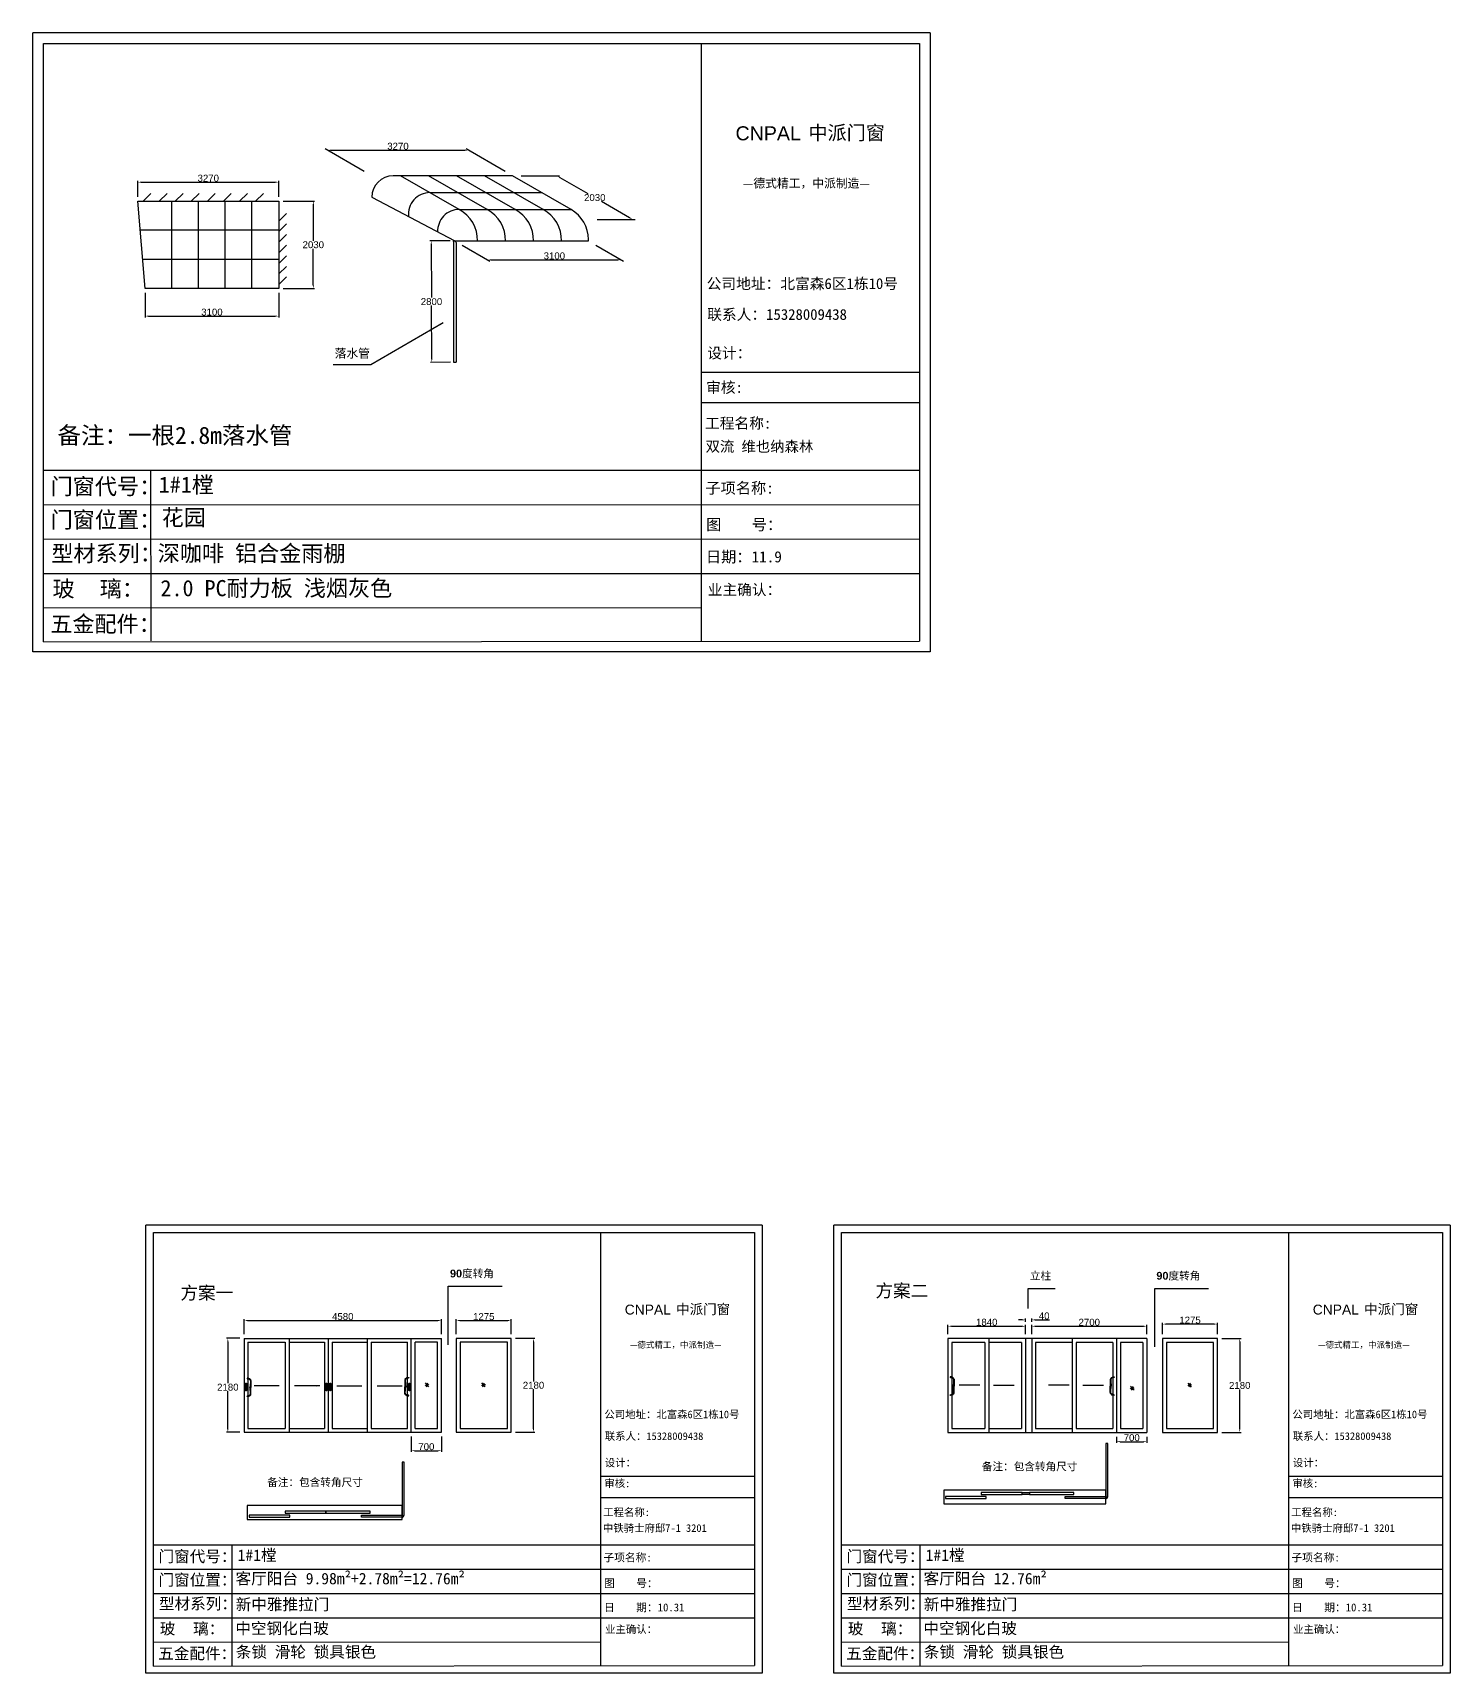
# Model space of a CAD drawing. Header units: inches. Extents: x -138455 to 599497, y -747149 to 13167.
# Drawn here: x 369851 to 402747, y -432938 to -394852 of the extents above; entities that cross this region are included whole.
import ezdxf

# ---------------------------------------------------------------- set-up
doc = ezdxf.new("R2010")
doc.units = ezdxf.units.IN
doc.header["$MEASUREMENT"] = 0
doc.header["$PDMODE"] = 35
doc.header["$PDSIZE"] = -3
doc.layers.add('0 @ 1', color=7, linetype='Continuous')
doc.styles.add('Annotative', font='arialbd.ttf')
doc.styles.add('MtXpl_', font='')
doc.styles.get("Standard").update_dxf_attribs({"font": 'arial.ttf'})
doc.styles.get('MtXpl_').set_extended_font_data('SimSun')
doc.dimstyles.get("Standard").update_dxf_attribs({"dimtxt": 80, "dimasz": 70, "dimexe": 40, "dimexo": 80, "dimgap": 0, "dimtad": 1, "dimtih": 1, "dimtoh": 1, "dimdec": 0, "dimzin": 0, "dimdsep": 46, "dimtxsty": 'Standard', "dimcen": 0.09, "dimadec": 0, "dimazin": 0, "dimtfac": 1, "dimtdec": 0, "dimtofl": 0, "dimtmove": 0, "dimatfit": 3, "dimfxl": 0, "dimtolj": 1, "dimtzin": 0, "dimarcsym": 0})

# ---------------------------------------------------------------- blocks, each defined once
blk = doc.blocks.new('*D2126')
at = {"color": 0, "lineweight": -2, "transparency": 16777216}
for p, q in [((374755, -425063), (374755, -424720)), ((374835, -424750), (379255, -424750)), ((379335, -425063), (379335, -424720))]:
    blk.add_line(p, q, dxfattribs=at)
at = {"color": 0, "transparency": 16777216}
for points in [[(374835, -424736), (374835, -424763), (374755, -424750)], [(379255, -424736), (379255, -424763), (379335, -424750)]]:
    blk.add_solid(points, dxfattribs=at)
at = {"layer": 'Defpoints', "color": 0, "transparency": 16777216}
for p in [(379335, -424750), (374755, -425163), (379335, -425163)]:
    blk.add_point(p, dxfattribs=at)
at = {"color": 0, "transparency": 16777216, "insert": (377045, -424658), "char_height": 160, "attachment_point": 5}
blk.add_mtext('\\A1;4580', dxfattribs=at)
blk = doc.blocks.new('*D2127')
at = {"color": 0, "lineweight": -2, "transparency": 16777216}
for p, q in [((374655, -425163), (374347, -425163)), ((374377, -425243), (374377, -426206)), ((374377, -427263), (374377, -426389)), ((374655, -427343), (374347, -427343))]:
    blk.add_line(p, q, dxfattribs=at)
at = {"color": 0, "transparency": 16777216}
for points in [[(374364, -425243), (374391, -425243), (374377, -425163)], [(374364, -427263), (374391, -427263), (374377, -427343)]]:
    blk.add_solid(points, dxfattribs=at)
at = {"layer": 'Defpoints', "color": 0, "transparency": 16777216}
for p in [(374755, -425163), (374377, -427343), (374755, -427343)]:
    blk.add_point(p, dxfattribs=at)
at = {"color": 0, "transparency": 16777216, "insert": (374377, -426298), "char_height": 160, "attachment_point": 5}
blk.add_mtext('\\A1;2180', dxfattribs=at)
blk = doc.blocks.new('*D2128')
at = {"color": 0, "lineweight": -2, "transparency": 16777216}
for p, q in [((378635, -427443), (378635, -427802)), ((379335, -427443), (379335, -427802)), ((378715, -427772), (379255, -427772))]:
    blk.add_line(p, q, dxfattribs=at)
at = {"color": 0, "transparency": 16777216}
for points in [[(378715, -427759), (378715, -427785), (378635, -427772)], [(379255, -427759), (379255, -427785), (379335, -427772)]]:
    blk.add_solid(points, dxfattribs=at)
at = {"layer": 'Defpoints', "color": 0, "transparency": 16777216}
for p in [(378635, -427343), (379335, -427343), (379335, -427772)]:
    blk.add_point(p, dxfattribs=at)
at = {"color": 0, "transparency": 16777216, "insert": (378985, -427680), "char_height": 160, "attachment_point": 5}
blk.add_mtext('\\A1;700', dxfattribs=at)
blk = doc.blocks.new('123as')
at = {"color": 0}
for p, q in [((90189, 51387), (90252, 51462)), ((90194, 51330), (90312, 51470)), ((90251, 51335), (90314, 51410))]:
    blk.add_line(p, q, dxfattribs=at)
blk = doc.blocks.new('*D2129')
at = {"color": 0, "lineweight": -2, "transparency": 16777216}
for p, q in [((391091, -425067), (391091, -424852)), ((391171, -424882), (392811, -424882)), ((392891, -425067), (392891, -424852))]:
    blk.add_line(p, q, dxfattribs=at)
at = {"color": 0, "transparency": 16777216}
for points in [[(391171, -424869), (391171, -424895), (391091, -424882)], [(392811, -424869), (392811, -424895), (392891, -424882)]]:
    blk.add_solid(points, dxfattribs=at)
at = {"layer": 'Defpoints', "color": 0, "transparency": 16777216}
for p in [(392891, -424882), (391091, -425167), (392891, -425167)]:
    blk.add_point(p, dxfattribs=at)
at = {"color": 0, "transparency": 16777216, "insert": (391991, -424790), "char_height": 160, "attachment_point": 5}
blk.add_mtext('\\A1;1840', dxfattribs=at)
blk = doc.blocks.new('*D2130')
at = {"color": 0, "lineweight": -2, "transparency": 16777216}
for p, q in [((393036, -425067), (393036, -424852)), ((393116, -424882), (395626, -424882)), ((395706, -425067), (395706, -424852))]:
    blk.add_line(p, q, dxfattribs=at)
at = {"color": 0, "transparency": 16777216}
for points in [[(393116, -424869), (393116, -424895), (393036, -424882)], [(395626, -424869), (395626, -424895), (395706, -424882)]]:
    blk.add_solid(points, dxfattribs=at)
at = {"layer": 'Defpoints', "color": 0, "transparency": 16777216}
for p in [(395706, -424882), (393036, -425167), (395706, -425167)]:
    blk.add_point(p, dxfattribs=at)
at = {"color": 0, "transparency": 16777216, "insert": (394371, -424790), "char_height": 160, "attachment_point": 5}
blk.add_mtext('\\A1;2700', dxfattribs=at)
blk = doc.blocks.new('123hhh')
for centre, radius, start, end in [((280724, -83285), 15, 176.7622, 183.2378), ((280706, -83231), 10, 16.4502, 30.1514), ((280706, -83339), 10, 329.8486, 343.5498)]:
    blk.add_arc(centre, radius, start, end)
for points, knots in [([(280692, -83211), (280689, -83211), (280685, -83210), (280685, -83215), (280690, -83217), (280696, -83217), (280704, -83219), (280711, -83226), (280713, -83239), (280712, -83254), (280711, -83268), (280709, -83277), (280709, -83282), (280709, -83284)], [0, 0, 0, 0, 6.082763, 8.582763, 11.318747, 19.461781, 26.725965, 36.438119, 46.233865, 64.642794, 80.276332, 88.205882, 94.390611, 94.390611, 94.390611, 94.390611]), ([(280692, -83359), (280689, -83359), (280685, -83360), (280685, -83355), (280690, -83353), (280696, -83353), (280704, -83351), (280711, -83344), (280713, -83331), (280712, -83316), (280711, -83302), (280709, -83293), (280709, -83288), (280709, -83286)], [0, 0, 0, 0, 6.082763, 8.582763, 11.318747, 19.461781, 26.725965, 36.438119, 46.233865, 64.642794, 80.276332, 88.205882, 94.390611, 94.390611, 94.390611, 94.390611]), ([(280715, -83226), (280712, -83222), (280707, -83214), (280697, -83212), (280692, -83211)], [0.93741, 0.93741, 0.93741, 0.93741, 13.606526, 29.417915, 29.417915, 29.417915, 29.417915]), ([(280716, -83229), (280716, -83230), (280717, -83234), (280717, -83249), (280717, -83266), (280717, -83280), (280717, -83285)], [1.197256, 1.197256, 1.197256, 1.197256, 5.358743, 14.155697, 44.084834, 57.684594, 57.684594, 57.684594, 57.684594]), ([(280716, -83341), (280716, -83340), (280717, -83336), (280717, -83321), (280717, -83304), (280717, -83290), (280717, -83285)], [1.197256, 1.197256, 1.197256, 1.197256, 5.358743, 14.155697, 44.084834, 57.684594, 57.684594, 57.684594, 57.684594]), ([(280715, -83344), (280712, -83348), (280707, -83356), (280697, -83358), (280692, -83359)], [0.93741, 0.93741, 0.93741, 0.93741, 13.606526, 29.417915, 29.417915, 29.417915, 29.417915])]:
    blk.add_open_spline(points, degree=3, knots=knots)
blk = doc.blocks.new('*D2131')
at = {"color": 0, "lineweight": -2, "transparency": 16777216}
for p, q in [((381055, -425163), (381502, -425163)), ((381472, -425243), (381472, -426162)), ((381472, -427263), (381472, -426345)), ((381055, -427343), (381502, -427343))]:
    blk.add_line(p, q, dxfattribs=at)
at = {"color": 0, "transparency": 16777216}
for points in [[(381459, -425243), (381485, -425243), (381472, -425163)], [(381459, -427263), (381485, -427263), (381472, -427343)]]:
    blk.add_solid(points, dxfattribs=at)
at = {"layer": 'Defpoints', "color": 0, "transparency": 16777216}
for p in [(380955, -425163), (380955, -427343), (381472, -427343)]:
    blk.add_point(p, dxfattribs=at)
at = {"color": 0, "transparency": 16777216, "insert": (381472, -426253), "char_height": 160, "attachment_point": 5}
blk.add_mtext('\\A1;2180', dxfattribs=at)
blk = doc.blocks.new('*D2132')
at = {"color": 0, "lineweight": -2, "transparency": 16777216}
for p, q in [((379680, -425063), (379680, -424720)), ((379760, -424750), (380875, -424750)), ((380955, -425063), (380955, -424720))]:
    blk.add_line(p, q, dxfattribs=at)
at = {"color": 0, "transparency": 16777216}
for points in [[(379760, -424736), (379760, -424763), (379680, -424750)], [(380875, -424736), (380875, -424763), (380955, -424750)]]:
    blk.add_solid(points, dxfattribs=at)
at = {"layer": 'Defpoints', "color": 0, "transparency": 16777216}
for p in [(380955, -424750), (379680, -425163), (380955, -425163)]:
    blk.add_point(p, dxfattribs=at)
at = {"color": 0, "transparency": 16777216, "insert": (380318, -424658), "char_height": 160, "attachment_point": 5}
blk.add_mtext('\\A1;1275', dxfattribs=at)
blk = doc.blocks.new('*D2133')
at = {"color": 0, "lineweight": -2, "transparency": 16777216}
for p, q in [((397446, -425167), (397893, -425167)), ((397863, -425247), (397863, -426165)), ((397863, -427267), (397863, -426349)), ((397446, -427347), (397893, -427347))]:
    blk.add_line(p, q, dxfattribs=at)
at = {"color": 0, "transparency": 16777216}
for points in [[(397850, -425247), (397876, -425247), (397863, -425167)], [(397850, -427267), (397876, -427267), (397863, -427347)]]:
    blk.add_solid(points, dxfattribs=at)
at = {"layer": 'Defpoints', "color": 0, "transparency": 16777216}
for p in [(397346, -425167), (397346, -427347), (397863, -427347)]:
    blk.add_point(p, dxfattribs=at)
at = {"color": 0, "transparency": 16777216, "insert": (397863, -426257), "char_height": 160, "attachment_point": 5}
blk.add_mtext('\\A1;2180', dxfattribs=at)
blk = doc.blocks.new('*D2134')
at = {"color": 0, "lineweight": -2, "transparency": 16777216}
for p, q in [((396071, -425067), (396071, -424803)), ((397266, -424833), (396151, -424833)), ((397346, -425067), (397346, -424803))]:
    blk.add_line(p, q, dxfattribs=at)
at = {"color": 0, "transparency": 16777216}
for points in [[(396151, -424820), (396151, -424846), (396071, -424833)], [(397266, -424820), (397266, -424846), (397346, -424833)]]:
    blk.add_solid(points, dxfattribs=at)
at = {"layer": 'Defpoints', "color": 0, "transparency": 16777216}
for p in [(396071, -424833), (396071, -425167), (397346, -425167)]:
    blk.add_point(p, dxfattribs=at)
at = {"color": 0, "transparency": 16777216, "insert": (396709, -424741), "char_height": 160, "attachment_point": 5}
blk.add_mtext('\\A1;1275', dxfattribs=at)
blk = doc.blocks.new('*D2135')
at = {"color": 0, "lineweight": -2, "transparency": 16777216}
for p, q in [((395006, -427447), (395006, -427593)), ((395086, -427563), (395626, -427563)), ((395706, -427447), (395706, -427593))]:
    blk.add_line(p, q, dxfattribs=at)
at = {"color": 0, "transparency": 16777216}
for points in [[(395086, -427549), (395086, -427576), (395006, -427563)], [(395626, -427549), (395626, -427576), (395706, -427563)]]:
    blk.add_solid(points, dxfattribs=at)
at = {"layer": 'Defpoints', "color": 0, "transparency": 16777216}
for p in [(395006, -427347), (395706, -427347), (395706, -427563)]:
    blk.add_point(p, dxfattribs=at)
at = {"color": 0, "transparency": 16777216, "insert": (395356, -427471), "char_height": 160, "attachment_point": 5}
blk.add_mtext('\\A1;700', dxfattribs=at)
blk = doc.blocks.new('*D2136')
at = {"color": 0, "lineweight": -2, "transparency": 16777216}
for p, q in [((392811, -424735), (392731, -424735)), ((392891, -424782), (392891, -424705)), ((393036, -424782), (393036, -424705)), ((393116, -424735), (393451, -424735))]:
    blk.add_line(p, q, dxfattribs=at)
at = {"color": 0, "transparency": 16777216}
for points in [[(392811, -424721), (392811, -424748), (392891, -424735)], [(393116, -424721), (393116, -424748), (393036, -424735)]]:
    blk.add_solid(points, dxfattribs=at)
at = {"layer": 'Defpoints', "color": 0, "transparency": 16777216}
for p in [(392891, -424882), (393036, -424735), (393036, -424882)]:
    blk.add_point(p, dxfattribs=at)
at = {"color": 0, "transparency": 16777216, "insert": (393324, -424643), "char_height": 160, "attachment_point": 5}
blk.add_mtext('\\A1;40', dxfattribs=at)
blk = doc.blocks.new('*D2165')
at = {"color": 0, "lineweight": -2, "transparency": 16777216}
for p, q in [((379819, -399785), (380458, -400154)), ((382919, -399785), (383558, -400154)), ((380486, -400124), (383426, -400124))]:
    blk.add_line(p, q, dxfattribs=at)
at = {"color": 0, "transparency": 16777216}
for points in [[(380486, -400111), (380486, -400137), (380406, -400124)], [(383426, -400111), (383426, -400137), (383506, -400124)]]:
    blk.add_solid(points, dxfattribs=at)
at = {"layer": 'Defpoints', "color": 0, "transparency": 16777216}
for p in [(379646, -399685), (382746, -399685), (383506, -400124)]:
    blk.add_point(p, dxfattribs=at)
at = {"color": 0, "transparency": 16777216, "insert": (381956, -400032), "char_height": 160, "attachment_point": 5}
blk.add_mtext('\\A1;3100', dxfattribs=at)
blk = doc.blocks.new('*D2166')
at = {"color": 0, "lineweight": -2, "transparency": 16777216}
for p, q in [((381188, -398170), (382075, -398170)), ((382084, -398210), (382735, -398586)), ((383703, -399145), (383053, -398770)), ((382946, -399185), (383833, -399185))]:
    blk.add_line(p, q, dxfattribs=at)
at = {"color": 0, "transparency": 16777216}
for points in [[(382091, -398199), (382077, -398222), (382015, -398170)], [(383710, -399134), (383697, -399157), (383773, -399185)]]:
    blk.add_solid(points, dxfattribs=at)
at = {"layer": 'Defpoints', "color": 0, "transparency": 16777216}
for p in [(380988, -398170), (382015, -398170), (382746, -399185)]:
    blk.add_point(p, dxfattribs=at)
at = {"color": 0, "transparency": 16777216, "insert": (382894, -398678), "char_height": 160, "attachment_point": 5}
blk.add_mtext('\\A1;2030', dxfattribs=at)
blk = doc.blocks.new('*D2167')
at = {"color": 0, "lineweight": -2, "transparency": 16777216}
for p, q in [((377545, -398070), (376640, -397548)), ((376771, -397578), (379881, -397578)), ((380815, -398070), (379910, -397548))]:
    blk.add_line(p, q, dxfattribs=at)
at = {"color": 0, "transparency": 16777216}
for points in [[(376771, -397564), (376771, -397591), (376691, -397578)], [(379881, -397564), (379881, -397591), (379961, -397578)]]:
    blk.add_solid(points, dxfattribs=at)
at = {"layer": 'Defpoints', "color": 0, "transparency": 16777216}
for p in [(379961, -397578), (377718, -398170), (380988, -398170)]:
    blk.add_point(p, dxfattribs=at)
at = {"color": 0, "transparency": 16777216, "insert": (378326, -397486), "char_height": 160, "attachment_point": 5}
blk.add_mtext('\\A1;3270', dxfattribs=at)
blk = doc.blocks.new('*D2168')
at = {"color": 0, "lineweight": -2, "transparency": 16777216}
for p, q in [((379535, -399680), (379068, -399682)), ((379098, -399762), (379104, -401001)), ((379110, -402424), (379105, -401185)), ((379548, -402502), (379081, -402504))]:
    blk.add_line(p, q, dxfattribs=at)
at = {"color": 0, "transparency": 16777216}
for points in [[(379111, -399762), (379085, -399762), (379098, -399682)], [(379124, -402424), (379097, -402424), (379111, -402504)]]:
    blk.add_solid(points, dxfattribs=at)
at = {"layer": 'Defpoints', "color": 0, "transparency": 16777216}
for p in [(379635, -399679), (379111, -402504), (379648, -402502)]:
    blk.add_point(p, dxfattribs=at)
at = {"color": 0, "transparency": 16777216, "insert": (379104, -401093), "char_height": 160, "attachment_point": 5}
blk.add_mtext('\\A1;2800', dxfattribs=at)
blk = doc.blocks.new('*D2169')
at = {"color": 0, "lineweight": -2, "transparency": 16777216}
for p, q in [((372288, -398658), (372288, -398290)), ((372368, -398320), (375478, -398320)), ((375558, -398658), (375558, -398290))]:
    blk.add_line(p, q, dxfattribs=at)
at = {"color": 0, "transparency": 16777216}
for points in [[(372368, -398307), (372368, -398333), (372288, -398320)], [(375478, -398307), (375478, -398333), (375558, -398320)]]:
    blk.add_solid(points, dxfattribs=at)
at = {"layer": 'Defpoints', "color": 0, "transparency": 16777216}
for p in [(375558, -398320), (372288, -398758), (375558, -398758)]:
    blk.add_point(p, dxfattribs=at)
at = {"color": 0, "transparency": 16777216, "insert": (373923, -398228), "char_height": 160, "attachment_point": 5}
blk.add_mtext('\\A1;3270', dxfattribs=at)
blk = doc.blocks.new('*D2170')
at = {"color": 0, "lineweight": -2, "transparency": 16777216}
for p, q in [((375658, -398758), (376391, -398758)), ((376361, -398838), (376361, -399682)), ((376361, -400708), (376361, -399865)), ((375658, -400788), (376391, -400788))]:
    blk.add_line(p, q, dxfattribs=at)
at = {"color": 0, "transparency": 16777216}
for points in [[(376348, -398838), (376375, -398838), (376361, -398758)], [(376348, -400708), (376375, -400708), (376361, -400788)]]:
    blk.add_solid(points, dxfattribs=at)
at = {"layer": 'Defpoints', "color": 0, "transparency": 16777216}
for p in [(375558, -398758), (375558, -400788), (376361, -400788)]:
    blk.add_point(p, dxfattribs=at)
at = {"color": 0, "transparency": 16777216, "insert": (376361, -399773), "char_height": 160, "attachment_point": 5}
blk.add_mtext('\\A1;2030', dxfattribs=at)
blk = doc.blocks.new('*D2171')
at = {"color": 0, "lineweight": -2, "transparency": 16777216}
for p, q in [((372458, -400888), (372458, -401459)), ((375558, -400888), (375558, -401459)), ((372538, -401429), (375478, -401429))]:
    blk.add_line(p, q, dxfattribs=at)
at = {"color": 0, "transparency": 16777216}
for points in [[(372538, -401416), (372538, -401443), (372458, -401429)], [(375478, -401416), (375478, -401443), (375558, -401429)]]:
    blk.add_solid(points, dxfattribs=at)
at = {"layer": 'Defpoints', "color": 0, "transparency": 16777216}
for p in [(372458, -400788), (375558, -400788), (375558, -401429)]:
    blk.add_point(p, dxfattribs=at)
at = {"color": 0, "transparency": 16777216, "insert": (374008, -401337), "char_height": 160, "attachment_point": 5}
blk.add_mtext('\\A1;3100', dxfattribs=at)

msp = doc.modelspace()

# ---------------------------------------------------------------- linework, layer by layer
for p, q in [((390679.2, -394851.7), (369851, -394851.7)), ((369851, -409226.2), (369851, -394851.7)), ((390679.2, -394851.7), (390679.2, -409226.2)), ((370101.6, -395101.4), (390429.5, -395101.4)), ((370101.6, -408989.8), (370101.6, -395101.4)), ((385360.2, -395101.4), (385360.2, -408976.7)), ((390429.5, -395101.4), (390429.5, -408975.8)), ((380988, -398170.3), (378218, -398170.3)), ((379746.1, -398954.4), (378388, -398170.3)), ((380396.1, -398954.4), (379038, -398170.3)), ((381046.1, -398954.4), (379688, -398170.3)), ((381696.1, -398954.4), (380338, -398170.3)), ((382346.1, -398954.4), (380988, -398170.3)), ((372287.9, -398758.3), (375557.9, -398758.3)), ((372457.9, -400788.3), (372287.9, -398758.3)), ((372411, -398758.3), (372592.3, -398581)), ((372784, -398758.3), (372965.3, -398581)), ((373077.9, -400788.3), (373077.9, -398758.3)), ((373157, -398758.3), (373338.3, -398581)), ((373530, -398758.3), (373711.3, -398581)), ((373697.9, -400788.3), (373697.9, -398758.3)), ((373903, -398758.3), (374084.3, -398581)), ((374275.9, -398758.3), (374457.2, -398581)), ((374317.9, -400788.3), (374317.9, -398758.3)), ((374648.9, -398758.3), (374830.2, -398581)), ((374937.9, -400788.3), (374937.9, -398758.3)), ((375021.9, -398758.3), (375203.2, -398581)), ((375557.9, -398758.3), (375557.9, -400788.3)), ((377718, -398670.3), (379646.1, -399685.3)), ((379067.1, -398562.3), (381667.1, -398562.3)), ((375557.9, -399221.2), (375739.2, -399043.9)), ((379746.1, -398954.4), (382346.1, -398954.4)), ((375557.9, -399435), (372344.6, -399435)), ((375557.9, -399467.2), (375739.2, -399289.9)), ((375557.9, -399713.2), (375739.2, -399535.9)), ((375557.9, -399959.2), (375739.2, -399781.9)), ((379617.7, -399701.8), (379617.7, -402501.8)), ((379646.1, -399685.3), (382746.1, -399685.3)), ((379678.5, -399749.2), (379678.5, -402501.8)), ((382746.1, -399685.3), (382746.1, -399647.2)), ((375557.9, -400111.7), (372401.3, -400111.7)), ((375557.9, -400205.2), (375739.2, -400027.9)), ((375557.9, -400451.2), (375739.2, -400273.9)), ((375557.9, -400697.2), (375739.2, -400519.9)), ((375557.9, -400788.3), (372457.9, -400788.3)), ((379617.7, -402501.8), (379678.5, -402501.8)), ((385360.2, -402731.1), (390429.5, -402731.1)), ((385360.2, -403433.2), (390429.5, -403433.2)), ((370099, -405007.4), (390429.5, -405007.4)), ((372585.6, -405007.4), (372586.8, -408971.9)), ((370099.6, -405807.3), (390429.5, -405801.9)), ((370100.1, -406607.4), (390429.5, -406601.9)), ((370100.6, -407408), (390429.5, -407408)), ((370101.1, -408202), (385360.2, -408194.9)), ((370101.6, -408989.8), (390429.5, -408975.8)), ((390679.2, -409226.2), (369851, -409226.2)), ((386778.7, -422532), (372474.9, -422532)), ((372474.9, -432937.7), (372474.9, -422532)), ((372651.8, -422708.2), (386602.4, -422708.2)), ((372651.8, -432770.9), (372651.8, -422708.2)), ((383024.4, -422708.2), (383024.4, -432761.6)), ((386602.4, -422708.2), (386602.4, -432761)), ((386778.7, -422532), (386778.7, -432937.7)), ((402747.3, -422532), (388443.5, -422532)), ((388443.5, -432937.7), (388443.5, -422532)), ((388620.4, -422708.2), (402571, -422708.2)), ((388620.4, -432770.9), (388620.4, -422708.2)), ((398993, -422708.2), (398993, -432761.6)), ((402571, -422708.2), (402571, -432761)), ((402747.3, -422532), (402747.3, -432937.7)), ((374754.8, -425163.3), (374754.8, -427343.3)), ((374754.8, -425163.3), (379334.8, -425163.3)), ((374844.8, -425253.3), (375711, -425253.3)), ((374844.8, -425253.3), (374844.8, -427253.3)), ((375711, -425253.3), (375711, -427253.3)), ((375801, -425163.3), (375801, -427343.3)), ((375801, -425253.3), (376617.3, -425253.3)), ((376617.3, -425253.3), (376617.3, -427253.3)), ((376707.3, -425163.3), (376707.3, -427343.3)), ((376797.3, -425253.3), (376797.3, -427253.3)), ((376797.3, -425253.3), (377613.5, -425253.3)), ((377613.5, -425163.3), (377613.5, -427343.3)), ((377703.5, -425253.3), (377703.5, -427253.3)), ((377703.5, -425253.3), (378544.8, -425253.3)), ((378544.8, -427253.3), (378544.8, -425253.3)), ((378634.8, -427343.3), (378634.8, -425163.3)), ((379244.8, -425253.3), (378724.8, -425253.3)), ((378724.8, -427253.3), (378724.8, -425253.3)), ((379244.8, -427253.3), (379244.8, -425253.3)), ((379334.8, -427343.3), (379334.8, -425163.3)), ((395706.1, -425166.9), (391091.1, -425166.9)), ((391091.1, -425166.9), (391091.1, -427346.9)), ((391181.1, -425256.9), (391181.1, -427256.9)), ((391946.1, -425256.9), (391181.1, -425256.9)), ((391946.1, -425256.9), (391946.1, -427256.9)), ((392036.1, -425166.9), (392036.1, -427346.9)), ((392801.1, -425256.9), (392036.1, -425256.9)), ((392801.1, -425256.9), (392801.1, -427256.9)), ((392891.1, -425166.9), (392891.1, -427346.9)), ((393036.1, -425166.9), (393036.1, -427346.9)), ((393126.1, -425256.9), (393126.1, -427256.9)), ((393976.1, -425256.9), (393126.1, -425256.9)), ((393976.1, -425166.9), (393976.1, -427346.9)), ((394916.1, -425256.9), (394066.1, -425256.9)), ((394066.1, -425256.9), (394066.1, -427256.9)), ((394916.1, -425256.9), (394916.1, -427256.9)), ((395006.1, -425166.9), (395006.1, -427346.9)), ((395616.1, -425256.9), (395096.1, -425256.9)), ((395096.1, -425256.9), (395096.1, -427256.9)), ((395616.1, -425256.9), (395616.1, -427256.9)), ((395706.1, -425166.9), (395706.1, -427346.9)), ((374844.8, -427253.3), (375711, -427253.3)), ((375801, -427253.3), (376617.3, -427253.3)), ((376797.3, -427253.3), (377613.5, -427253.3)), ((377703.5, -427253.3), (378544.8, -427253.3)), ((378724.8, -427253.3), (379244.8, -427253.3)), ((391181.1, -427256.9), (391946.1, -427256.9)), ((392036.1, -427256.9), (392801.1, -427256.9)), ((393126.1, -427256.9), (393976.1, -427256.9)), ((394066.1, -427256.9), (394916.1, -427256.9)), ((395096.1, -427256.9), (395616.1, -427256.9)), ((374754.8, -427343.3), (379334.8, -427343.3)), ((391091.1, -427346.9), (395706.1, -427346.9)), ((383024.4, -428365.1), (386602.4, -428365.1)), ((398993, -428365.1), (402571, -428365.1)), ((394755.5, -428838.4), (394800.4, -428840.9)), ((383024.4, -428860.6), (386602.4, -428860.6)), ((398993, -428860.6), (402571, -428860.6)), ((378423.3, -429270.5), (378468.2, -429272.9)), ((372650, -429960.1), (386602.4, -429960.1)), ((374472.6, -429946.3), (374473.4, -432758.3)), ((388618.6, -429960.1), (402571, -429960.1)), ((390441.2, -429946.3), (390442, -432758.3)), ((372650.3, -430524.6), (386602.4, -430520.8)), ((388618.9, -430524.6), (402571, -430520.8)), ((372650.7, -431089.3), (386602.4, -431085.5)), ((388619.3, -431089.3), (402571, -431085.5)), ((372651.1, -431654.4), (386602.4, -431654.4)), ((388619.7, -431654.4), (402571, -431654.4)), ((372651.4, -432214.8), (383024.4, -432209.8)), ((388620, -432214.8), (398993, -432209.8)), ((386778.7, -432937.7), (372474.9, -432937.7)), ((372651.8, -432770.9), (386602.4, -432761)), ((402747.3, -432937.7), (388443.5, -432937.7)), ((388620.4, -432770.9), (402571, -432761))]:
    msp.add_line(p, q)
for points in [[(379680.2, -427343.3), (380955.2, -427343.3), (380955.2, -425163.3), (379680.2, -425163.3)], [(379770.2, -427253.3), (380865.2, -427253.3), (380865.2, -425253.3), (379770.2, -425253.3)], [(396071.2, -427346.9), (397346.2, -427346.9), (397346.2, -425166.9), (396071.2, -425166.9)], [(396161.2, -427256.9), (397256.2, -427256.9), (397256.2, -425256.9), (396161.2, -425256.9)], [(394755.5, -428685.1), (390996.3, -428685.1), (390996.3, -429007.4), (394755.5, -429007.4)], [(391036.3, -428883.4), (391981.3, -428883.4), (391981.3, -428838.4), (391036.3, -428838.4)], [(391865.5, -428788.5), (392810.5, -428788.5), (392810.5, -428743.5), (391865.5, -428743.5)], [(392810.5, -428743.5), (392981.3, -428743.5), (392981.3, -428788.8), (392810.5, -428788.8)], [(392981.3, -428788.5), (394011.3, -428788.5), (394011.3, -428743.5), (392981.3, -428743.5)], [(394755.5, -428883.4), (393810.5, -428883.4), (393810.5, -428838.4), (394755.5, -428838.4)], [(378423.3, -429045.2), (374822.7, -429045.2), (374822.7, -429367.5), (378423.3, -429367.5)], [(375704.1, -429220.5), (376649.1, -429220.5), (376649.1, -429175.5), (375704.1, -429175.5)], [(376649.1, -429220.5), (377679.1, -429220.5), (377679.1, -429175.5), (376649.1, -429175.5)], [(374874.9, -429315.5), (375819.9, -429315.5), (375819.9, -429270.5), (374874.9, -429270.5)], [(378423.3, -429315.5), (377478.3, -429315.5), (377478.3, -429270.5), (378423.3, -429270.5)]]:
    msp.add_lwpolyline(points, close=True)
at = {"color": 0}
for points in [[(374798.6, -426380.3), (374798.6, -426380.3, -0.4142136), (374787.2, -426368.9), (374787.2, -426214.4, -0.4142136), (374798.6, -426203.1), (374798.6, -426203.1, -0.4142136), (374810, -426214.4), (374810, -426368.9, -0.4142136)], [(374798.6, -426357.5), (374798.6, -426357.5, -0.4142136), (374792.9, -426351.8), (374792.9, -426231.5, -0.4142136), (374798.6, -426225.8), (374798.6, -426225.8, -0.4142136), (374804.3, -426231.5), (374804.3, -426351.8, -0.4142136)], [(376664.3, -426380.3), (376664.3, -426380.3, -0.4142136), (376652.9, -426368.9), (376652.9, -426214.4, -0.4142136), (376664.3, -426203.1), (376664.3, -426203.1, -0.4142136), (376675.6, -426214.4), (376675.6, -426368.9, -0.4142136)], [(376664.3, -426357.5), (376664.3, -426357.5, -0.4142136), (376658.6, -426351.8), (376658.6, -426231.5, -0.4142136), (376664.3, -426225.8), (376664.3, -426225.8, -0.4142136), (376669.9, -426231.5), (376669.9, -426351.8, -0.4142136)], [(376755, -426380.3), (376755, -426380.3, -0.4142136), (376743.6, -426368.9), (376743.6, -426214.4, -0.4142136), (376755, -426203.1), (376755, -426203.1, -0.4142136), (376766.4, -426214.4), (376766.4, -426368.9, -0.4142136)], [(376755, -426357.5), (376755, -426357.5, -0.4142136), (376749.3, -426351.8), (376749.3, -426231.5, -0.4142136), (376755, -426225.8), (376755, -426225.8, -0.4142136), (376760.7, -426231.5), (376760.7, -426351.8, -0.4142136)], [(378590, -426380.3), (378590, -426380.3, -0.4142136), (378578.7, -426368.9), (378578.7, -426214.4, -0.4142136), (378590, -426203.1), (378590, -426203.1, -0.4142136), (378601.4, -426214.4), (378601.4, -426368.9, -0.4142136)], [(378590, -426357.5), (378590, -426357.5, -0.4142136), (378584.4, -426351.8), (378584.4, -426231.5, -0.4142136), (378590, -426225.8), (378590, -426225.8, -0.4142136), (378595.7, -426231.5), (378595.7, -426351.8, -0.4142136)]]:
    msp.add_lwpolyline(points, format="xyb", close=True, dxfattribs=at)
for points in [[(394755.5, -428883.4), (394755.5, -428883.4, 0.4142136), (394800.5, -428838.4), (394800.5, -427608.4), (394755.5, -427608.4)], [(378423.3, -429315.5), (378423.3, -429315.5, 0.4142136), (378468.3, -429270.5), (378468.3, -428040.5), (378423.3, -428040.5)]]:
    msp.add_lwpolyline(points, format="xyb", close=True)
for centre, radius, start, end in [((378218, -398670.3), 500, 90, 180), ((379067.1, -399062.3), 500, 90, 186.50239), ((379746.1, -399454.4), 500, 90, 182.35963), ((379370, -399662.5), 801.8, 358.37234, 62.02823), ((380020, -399662.5), 801.8, 358.37234, 62.02823), ((380670, -399662.5), 801.8, 358.37234, 62.02823), ((381320, -399662.5), 801.8, 358.37234, 62.02823), ((381946.1, -399647.2), 800, 0, 60)]:
    msp.add_arc(centre, radius, start, end)
at = {"extrusion": (0, 0, -1)}
msp.add_ellipse((379649, -399719.9), major_axis=(22.1, -38.3), ratio=0.5773503, start_param=2.3396222, end_param=5.8441457, dxfattribs=at)

# ---------------------------------------------------------------- block references
for name, p, xscale, yscale, zscale in [('123hhh', (-439806.2, -184584.5), 2.902285752774178, 2.902285752774178, 2.902285752774178), ('123hhh', (1193203.4, -184568.9), -2.902285752774178, 2.902285752774178, 2.902285752774178), ('123hhh', (-423484.7, -184554.7), 2.902285752774178, 2.902285752774178, 2.902285752774178), ('123hhh', (1209579, -184554.7), -2.902285752774178, 2.902285752774178, 2.902285752774178), ('123as', (439333.2, -460604), -0.6684526412304121, 0.6684526412304121, 0.6684526412304121), ('123as', (440643.2, -460604), -0.6684526412304121, 0.6684526412304121, 0.6684526412304121), ('123as', (455699.8, -460677.7), -0.6684526412304121, 0.6684526412304121, 0.6684526412304121), ('123as', (457034.2, -460607.6), -0.6684526412304121, 0.6684526412304121, 0.6684526412304121)]:
    msp.add_blockref(name, p, dxfattribs=dict(xscale=xscale, yscale=yscale, zscale=zscale))

# ---------------------------------------------------------------- texts
for height, p in [(325.75, (386160.2, -397347.8)), (229.91, (383589.1, -424610.8)), (229.91, (399557.7, -424610.8))]:
    msp.add_text('CNPAL', height=height).set_placement(p)
at = {"style": 'MtXpl_'}
for s, height, p in [('中派门窗', 325.75, (387851.5, -397334.4)), ('—德式精工，中派制造—', 200.459, (386330.6, -398445.9)), ('公司地址：北富森6区1栋10号', 250.574, (385490.6, -400799.8)), ('联系人：15328009438', 250.574, (385504.2, -401516.1)), ('设计：', 250.57, (385504.6, -402410.4)), ('审核:', 250.57, (385477.1, -403210.1)), ('工程名称:', 250.57, (385452, -404040.9)), ('双流 维也纳森林  ', 244.4, (385465.2, -404577.2)), ('子项名称:', 258.93, (385460, -405550.5)), ('图    号：', 258.93, (385478.6, -406399.7)), ('日期：11.9', 258.93, (385472.4, -407147)), ('业主确认：', 250.57, (385514.2, -407907.1)), ('中派门窗', 229.91, (384782.8, -424601.3)), ('中派门窗', 229.91, (400751.4, -424601.3)), ('—德式精工，中派制造—', 141.486, (383709.3, -425385.9)), ('—德式精工，中派制造—', 141.486, (399677.9, -425385.9)), ('公司地址：北富森6区1栋10号', 176.858, (383116.5, -427017.4)), ('公司地址：北富森6区1栋10号', 176.858, (399085.1, -427017.4)), ('联系人：15328009438', 176.858, (383126.1, -427522.9)), ('联系人：15328009438', 176.858, (399094.7, -427522.9)), ('设计：', 176.86, (383126.4, -428138.8)), ('设计：', 176.86, (399095, -428138.8)), ('审核:', 176.86, (383115.1, -428618.3)), ('审核:', 176.86, (399083.7, -428618.3)), ('工程名称:', 176.86, (383089.2, -429289.6)), ('工程名称:', 176.86, (399057.8, -429289.6)), ('中铁骑士府邸7-1 3201', 176.858, (383081.9, -429656.7)), ('中铁骑士府邸7-1 3201', 176.858, (399050.5, -429656.7)), ('子项名称:', 182.76, (383094.9, -430343.3)), ('子项名称:', 182.76, (399063.5, -430343.3)), ('图    号：', 182.76, (383108, -430942.7)), ('图    号：', 182.76, (399076.6, -430942.7)), ('日    期：10.31', 182.755, (383108.6, -431502.6)), ('日    期：10.31', 182.755, (399077.2, -431502.6)), ('业主确认：', 176.86, (383133.2, -432006.7)), ('业主确认：', 176.86, (399101.8, -432006.7))]:
    msp.add_text(s, height=height, dxfattribs=at).set_placement(p)
at = {"layer": '0 @ 1', "style": 'Annotative'}
for s, height, p in [('门窗代号：', 375.86, (370265.9, -405570.5)), ('门窗位置：', 375.86, (370265.9, -406344.7)), ('型材系列：', 375.86, (370281.7, -407127)), ('玻    璃：', 375.86, (370308, -407947.2)), ('五金配件：', 375.86, (370256.7, -408764.4)), ('门窗代号：', 265.29, (372767.8, -430357.5)), ('门窗代号：', 265.29, (388736.4, -430357.5)), ('门窗位置：', 265.29, (372767.8, -430904)), ('门窗位置：', 265.29, (388736.4, -430904)), ('型材系列：', 265.29, (372778.9, -431456.1)), ('型材系列：', 265.29, (388747.5, -431456.1)), ('玻    璃：', 265.29, (372797.5, -432035)), ('玻    璃：', 265.29, (388766.1, -432035)), ('五金配件：', 265.29, (372761.2, -432611.7)), ('五金配件：', 265.29, (388729.8, -432611.7))]:
    msp.add_text(s, height=height, dxfattribs=at).set_placement(p)
at = {"layer": '0 @ 1', "attachment_point": 1, "style": 'Annotative'}
for s, width, heights, insert, char_height in [('{\\fSimSun|b1|i0|c134|p2;落水管}', 5159.779, [0], (376858, -402195.2), 200), ('{\\fSimSun|b1|i0|c134|p2;备注：一根2.8m落水管}', 11582.41, [180.7], (370423.7, -403997.1), 400), ('{\\fSimSun|b1|i0|c134|p2;1#1樘}', 4396.385, [0], (372772.9, -405156.2), 375.861), ('{\\fSimSun|b1|i0|c134|p2;花园}', 9006.576, [0], (372841.3, -405917.1), 375.861), ('{\\fSimSun|b1|i0|c134|p2;深咖啡 铝合金雨棚}', 9006.576, [0], (372750.9, -406749.8), 375.861), ('{\\fSimSun|b1|i0|c134|p2;2.0 PC耐力板 浅烟灰色}', 7839.588, [0], (372813.7, -407557.5), 375.861), ('90{\\fSimSun|b1|i0|c134|p2;度转角}', 1730.016, [0], (379533.4, -423567.8), 180.693), ('{\\fSimSun|b1|i0|c134|p2;方案二}', 4396.385, [0], (389407.4, -423906.9), 300), ('{\\fSimSun|b1|i0|c134|p2;立柱}', 1730.016, [0], (392993, -423620.4), 180.693), ('90{\\fSimSun|b1|i0|c134|p2;度转角}', 1730.016, [0], (395928.2, -423620.4), 180.693), ('{\\fSimSun|b1|i0|c134|p2;方案一}', 4396.385, [0], (373276.3, -423957.1), 300), ('{\\fSimSun|b1|i0|c134|p2;备注：包含转角尺寸}', 2820.481, [0], (391877.1, -428048.2), 180.693), ('{\\fSimSun|b1|i0|c134|p2;备注：包含转角尺寸}', 2820.481, [0], (375291, -428414), 180.693), ('{\\fSimSun|b1|i0|c134|p2;1#1樘}', 4396.385, [0], (374604.7, -430065.1), 265.286), ('{\\fSimSun|b1|i0|c134|p2;1#1樘}', 4396.385, [0], (390573.4, -430065.1), 265.286), ('{\\fSimSun|b1|i0|c134|p2;客厅阳台 9.98m²+2.78m²=12.76m²}', 5762.838, [0], (374557.5, -430608.1), 265.286), ('{\\fSimSun|b1|i0|c134|p2;客厅阳台 12.76m²}', 7554.543, [0], (390526.1, -430608.1), 265.286), ('{\\fSimSun|b1|i0|c134|p2;新中雅推拉门}', 9006.576, [0], (374560.7, -431206.9), 265.286), ('{\\fSimSun|b1|i0|c134|p2;新中雅推拉门}', 9006.576, [0], (390529.3, -431206.9), 265.286), ('{\\fSimSun|b1|i0|c134|p2;中空钢化白玻}', 7839.588, [0], (374552.3, -431763.3), 265.286), ('{\\fSimSun|b1|i0|c134|p2;中空钢化白玻}', 7839.588, [0], (390520.9, -431763.3), 265.286), ('{\\fSimSun|b1|i0|c134|p2;条锁 滑轮 锁具银色 }', 7563.173, [0], (374562.6, -432311.4), 265.286), ('{\\fSimSun|b1|i0|c134|p2;条锁 滑轮 锁具银色 }', 7563.173, [0], (390531.2, -432311.4), 265.286)]:
    msp.add_mtext_dynamic_manual_height_columns(s, width=width, gutter_width=903.5, heights=heights, dxfattribs=dict(at, insert=insert, char_height=char_height))

# ---------------------------------------------------------------- dimensions: what is measured, and where the dimension line sits
for p1, p2, distance, picture, middle in [((377718, -398170.3), (380988, -398170.3), 592.7, '*D2167', (378326.5, -397485.9)), ((382746.1, -399185.3), (380988, -398170.3), -513.3, '*D2166', (382893.6, -398677.8)), ((379646.1, -399685.3), (382746.1, -399685.3), -438.8, '*D2165', (381956.2, -400032.4))]:
    dim = msp.add_aligned_dim(p1=p1, p2=p2, distance=distance, dimstyle='Standard', override={"dimtxt": 160, "dimasz": 80, "dimexe": 30, "dimexo": 100, "dimgap": 10, "dimfxl": 100})
    dim.commit()
    dim.dimension.update_dxf_attribs({"geometry": picture, "text_midpoint": middle})
dim = msp.add_linear_dim(base=(375557.9, -398320), p1=(372287.9, -398758.3), p2=(375557.9, -398758.3), dimstyle='Standard', override={"dimtxt": 160, "dimasz": 80, "dimexe": 30, "dimexo": 100, "dimgap": 10, "dimfxl": 100})
dim.commit()
dim.dimension.update_dxf_attribs({"geometry": '*D2169', "text_midpoint": (373922.9, -398320), "dimtype": 160})
for base, p1, p2, picture, middle in [((376361.4, -400788.3), (375557.9, -398758.3), (375557.9, -400788.3), '*D2170', (376361.4, -399773.3)), ((381472.1, -427343.3), (380955.2, -425163.3), (380955.2, -427343.3), '*D2131', (381472.1, -426253.3)), ((397863, -427346.9), (397346.2, -425166.9), (397346.2, -427346.9), '*D2133', (397863, -426256.9))]:
    dim = msp.add_linear_dim(base=base, p1=p1, p2=p2, angle=90, dimstyle='Standard', override={"dimtxt": 160, "dimasz": 80, "dimexe": 30, "dimexo": 100, "dimgap": 10, "dimfxl": 100})
    dim.commit()
    dim.dimension.update_dxf_attribs({"geometry": picture, "text_midpoint": middle})
dim = msp.add_aligned_dim(p1=(379635, -399679.5), p2=(379648.1, -402501.8), distance=-537.5, text='2800', dimstyle='Standard', override={"dimtxt": 160, "dimasz": 80, "dimexe": 30, "dimexo": 100, "dimgap": 10, "dimfxl": 100})
dim.commit()
dim.dimension.update_dxf_attribs({"geometry": '*D2168', "text_midpoint": (379104.1, -401093.1)})
for base, p1, p2, picture, middle in [((375557.9, -401429.2), (372457.9, -400788.3), (375557.9, -400788.3), '*D2171', (374007.9, -401337.5)), ((379334.8, -424749.7), (374754.8, -425163.3), (379334.8, -425163.3), '*D2126', (377044.8, -424658)), ((380955.2, -424749.7), (379680.2, -425163.3), (380955.2, -425163.3), '*D2132', (380317.7, -424658)), ((396071.2, -424833), (397346.2, -425166.9), (396071.2, -425166.9), '*D2134', (396708.7, -424741.4)), ((379334.8, -427772), (378634.8, -427343.3), (379334.8, -427343.3), '*D2128', (378984.8, -427680.3)), ((395706.1, -427562.7), (395006.1, -427346.9), (395706.1, -427346.9), '*D2135', (395356.1, -427471))]:
    dim = msp.add_linear_dim(base=base, p1=p1, p2=p2, dimstyle='Standard', override={"dimtxt": 160, "dimasz": 80, "dimexe": 30, "dimexo": 100, "dimgap": 10, "dimfxl": 100})
    dim.commit()
    dim.dimension.update_dxf_attribs({"geometry": picture, "text_midpoint": middle})
for base, p1, p2, text, picture, middle in [((393036.1, -424734.5), (392891.1, -424882), (393036.1, -424882), '40', '*D2136', (393323.7, -424642.8)), ((392891.1, -424882), (391091.1, -425166.9), (392891.1, -425166.9), '1840', '*D2129', (391991.1, -424790.3)), ((395706.1, -424882), (393036.1, -425166.9), (395706.1, -425166.9), '2700', '*D2130', (394371.1, -424790.3))]:
    dim = msp.add_linear_dim(base=base, p1=p1, p2=p2, text=text, dimstyle='Standard', override={"dimtxt": 160, "dimasz": 80, "dimexe": 30, "dimexo": 100, "dimgap": 10, "dimfxl": 100})
    dim.commit()
    dim.dimension.update_dxf_attribs({"geometry": picture, "text_midpoint": middle})
dim = msp.add_linear_dim(base=(374377.3, -427343.3), p1=(374754.8, -425163.3), p2=(374754.8, -427343.3), angle=90, dimstyle='Standard', override={"dimtxt": 160, "dimasz": 80, "dimexe": 30, "dimexo": 100, "dimgap": 10, "dimfxl": 100})
dim.commit()
dim.dimension.update_dxf_attribs({"geometry": '*D2127', "text_midpoint": (374377.3, -426297.5), "dimtype": 160})

# ---------------------------------------------------------------- leaders
for points in [[(379374.9, -401588.3), (377695.4, -402558), (376818.2, -402558)], [(379494, -425311.7), (379494, -423952.7), (380743.2, -423952.7)], [(392953.6, -424473.8), (392953.6, -424005.2), (393578.2, -424005.2)], [(395888.8, -425364.2), (395888.8, -424005.2), (397138, -424005.2)], [(375571.8, -426269.4), (374989.5, -426269.4)], [(376509.9, -426269.4), (375927.7, -426269.4)], [(376904.6, -426269.4), (377486.9, -426269.4)], [(377842.8, -426269.4), (378425, -426269.4)], [(391832.2, -426248.6), (391353.2, -426248.6)], [(392147.4, -426248.6), (392626.3, -426248.6)], [(393905.6, -426248.6), (393426.7, -426248.6)], [(394220.8, -426248.6), (394699.7, -426248.6)]]:
    msp.add_leader(points, dimstyle='Standard', override={"dimtxt": 160, "dimasz": 80, "dimexe": 30, "dimexo": 100, "dimgap": 10, "dimtad": 0, "dimfxl": 100})

doc.saveas('drawing.dxf')
